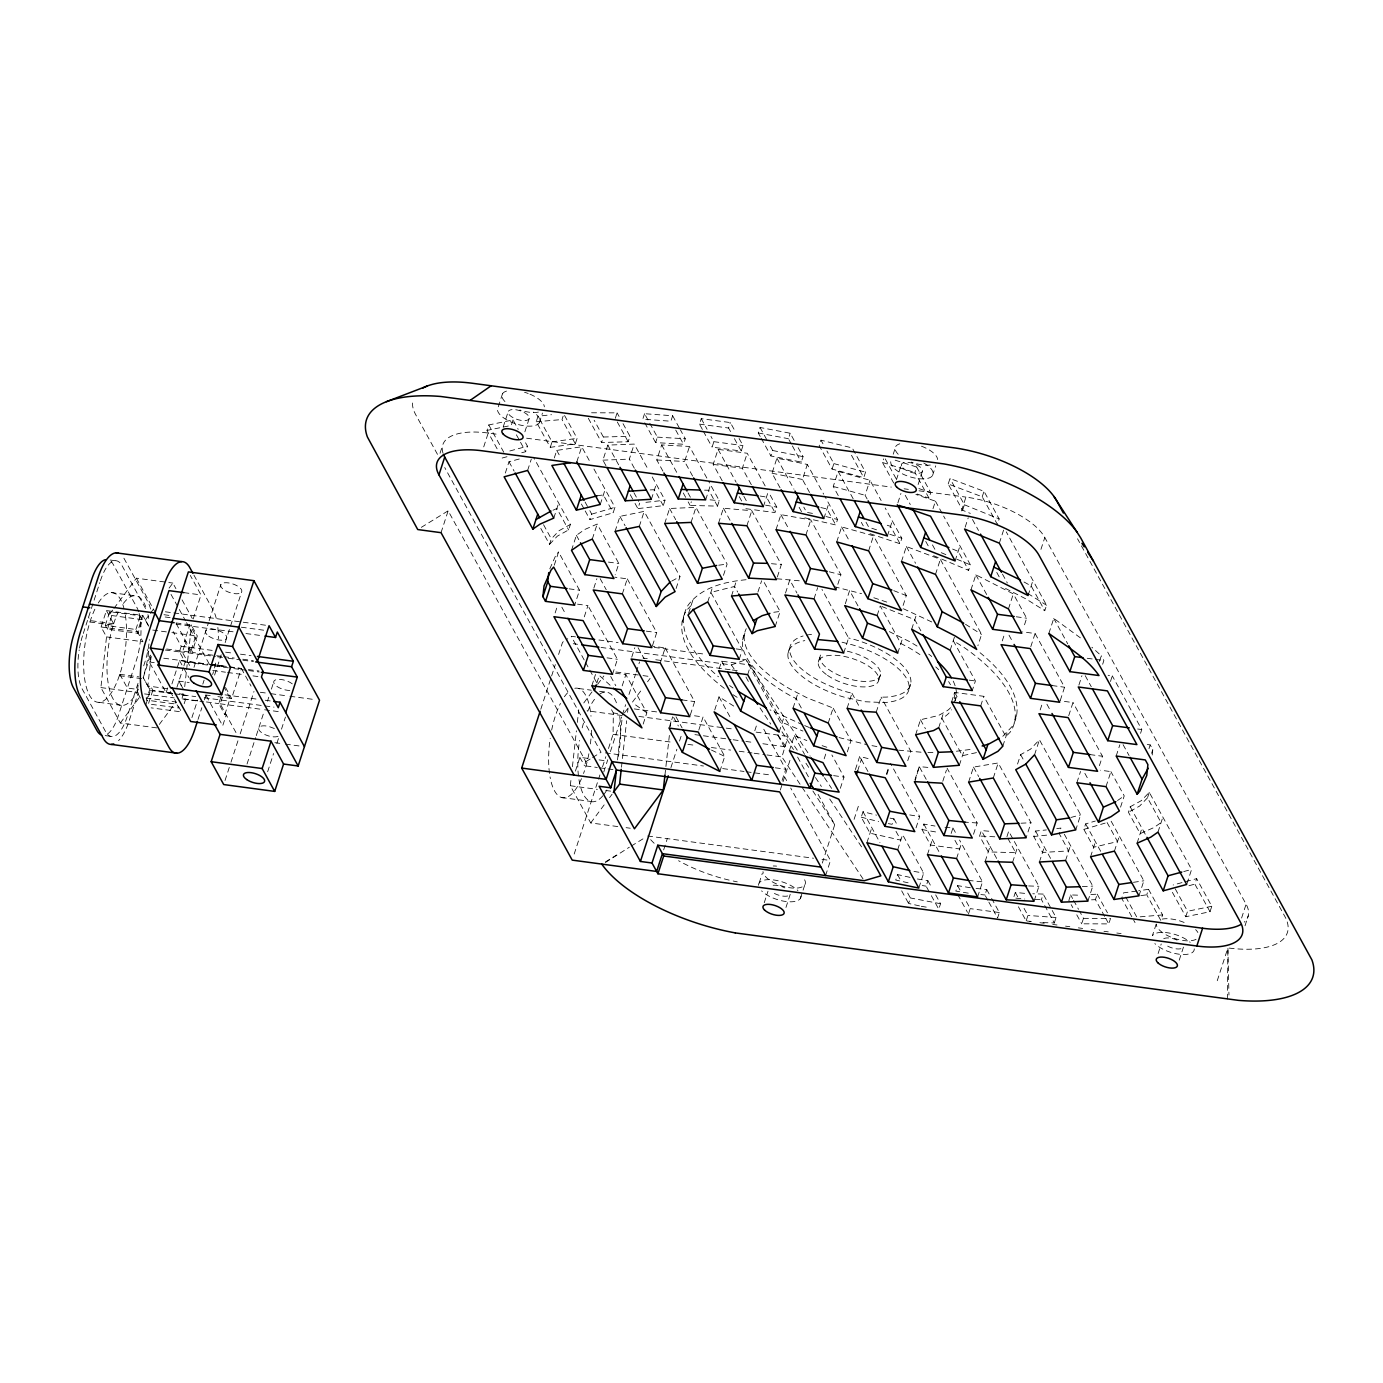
<?xml version="1.0" encoding="UTF-8"?>
<svg xmlns="http://www.w3.org/2000/svg" width="1383" height="1383" viewBox="0 0 1383 1383"><rect width="100%" height="100%" fill="white"/><g stroke="black" fill="none" stroke-linecap="round" stroke-linejoin="round"><path stroke-width="0.75" stroke-dasharray="5 3.75" d="M608.468 748.531L613.084 734.338L613.326 712.988L611.269 709.254M1227.343 999.114L1227.914 947.908A86.904 36.027 18 0 0 1284.859 916.462L1077.53 538.782M1152.229 754.997L1152.782 749.603L1150.207 744.901L1146.04 744.331M156.763 727.89L120.338 722.998L100.89 687.576L106.526 636.889L101.08 626.983L106.405 610.577L142.812 615.435L148.724 626.188M140.375 698.052L137.297 692.451L138.248 683.997M166.98 688.596L147.825 686.02L151.145 656.216M184.717 686.642L186.377 671.74M186.619 669.614L191.58 624.891M617.786 826.567L590.731 822.937L570.315 785.734L571.248 777.281M572.424 766.718L576.417 730.812M577.351 722.375L578.751 709.704M617.527 759.907L622.212 717.673M621.486 767.219L626.637 720.75M627.588 712.297L628.055 708.079M664.946 775.189L669.407 735.064M670.34 726.611L671.274 718.157M94.874 609.212A55.303 20.278 -82.3 0 0 90.362 620.673L88.443 627.104A55.303 20.278 -82.3 0 0 89.515 695.321A55.303 20.278 -82.3 0 0 117.624 680.332M106.405 610.577L113.648 623.75L111.746 630.216A55.303 20.296 -82.4 0 0 111.902 696.583A55.303 20.296 -82.4 0 0 138.577 688.924M863.044 878.931L781.931 756.968L788.103 736.43L745.99 659.708L741.72 659.138M83.291 633.449L99.783 582.675M105.298 625.393L109.741 611.718L140.323 615.815L142.432 619.653L137.989 633.328L107.407 629.23L105.298 625.393L135.88 629.49L137.989 633.328M107.407 629.23L111.85 615.556L109.741 611.718M117.659 680.332L119.82 674.316A55.303 20.278 -82.3 0 0 125.075 613.551M135.88 629.49L140.323 615.815M106.526 636.889L142.933 641.764L137.47 631.841L142.812 615.435M138.006 683.358L127.219 716.567A39.502 14.504 -82.4 0 1 105.575 731.572L82.081 688.769A39.502 14.504 -82.4 0 1 79.211 649.941M143.711 665.793L144.973 661.887A39.502 14.504 -82.4 0 0 149.381 639.655M143.279 677.428L147.082 665.707A47.402 17.409 -82.4 0 0 150.107 654.315M172.477 693.523L166.133 692.676L149.278 661.973L151.058 656.51L147.272 649.612M145.751 704.984L150.401 690.618L143.123 677.445L147.825 686.02M152.839 690.273L148.396 703.947L178.856 707.992L176.747 704.172L146.304 700.109L150.73 686.435L152.839 690.273L171.112 692.71M166.133 692.676L167.896 687.195M183.887 665.88L185.132 662.059L179.444 651.704L181.225 646.241L173.186 631.616M190.543 652.206L184.475 641.159L189.799 624.788L195.85 635.834L190.543 652.206L165.908 648.904M171.924 683.963L179.531 660.521L207.156 664.22M189.609 665.482L182.366 652.292L185.927 641.349L184.475 641.159M193.188 618.962L201.002 594.932L190.318 575.449M176.903 687.316L183.265 667.782M221.591 656.372L191.995 652.413L197.302 636.024L191.234 624.978L175.52 622.869M182.037 698.242L183.299 694.335L181.882 691.777M193.983 667.349L208.487 622.73M209.144 620.708L220.952 584.369M184.164 703.705L186.826 695.493L180.758 694.681M191.926 717.587L197.631 700.023M202.8 684.153L204.096 680.142M198.028 719.419L201.849 707.698M204.39 699.884L206.292 694.024M214.59 675.094L221.194 654.781M225.152 642.611L241.558 592.114A11.064 4.581 18 0 0 228.316 582.883A11.064 4.581 18 0 0 223.908 589.746A11.064 4.581 18 0 0 241.558 592.114M206.153 695.649L222.698 725.798L226.259 714.855L224.807 714.665L218.739 703.619L220.744 697.464M235.974 732.558L220.191 703.809L222.196 697.654M224.807 714.665L230.131 698.277L224.063 687.23M217.892 696.634L231.583 698.467L241.351 668.421L228.541 666.692M225.031 780.496L230.321 764.263M230.978 762.223L238.239 739.905M240.21 733.837L253.988 691.431M247.038 764.021L255.613 737.623M256.287 735.6L264.17 711.329M267.455 701.233L268.769 697.188M271.396 689.114L274.007 681.041M267.645 771.766L273.592 753.493M276.894 743.345L278.865 737.243M281.492 729.169L285.434 717.051M440.036 453.261L442.612 445.361M441.039 532.68L448.144 510.811L585.839 761.653L584.508 765.767L597.318 767.479M497.119 448.818L487.006 430.407L488.787 424.944L513.024 419.931L518.176 429.318M483.722 446.882L488.199 433.052L498.865 434.487M502.513 393.688L498.07 407.363A22.111 9.18 18 0 0 524.572 425.843A22.111 9.18 18 0 0 533.389 412.099M503.153 427.105L508.131 411.788M513.024 419.931L511.243 425.411L487.006 430.407M505.331 473.055L508.996 461.766L522.722 458.067M524.866 431.824L529.222 418.427A11.064 4.581 18 0 0 515.721 409.731M521.754 452.742L525.678 451.688L527.459 446.208L524.364 440.589M575.328 443.805L562.017 419.55L563.797 414.087L577.109 438.342L575.328 443.805L550.278 447.349L536.224 421.746L538.004 416.266L551.506 414.693M539.284 422.835L542.464 413.068M527.615 470.462L531.279 459.173M550.278 447.349L552.059 441.886L538.004 416.266M554.306 457.929L556.744 450.409L581.724 446.761L589.867 461.594M553.77 518.089L558.663 503.049M540.805 528.41L549.552 544.332L551.333 538.869L559.147 530.64L570.401 524.434L533.51 457.254M576.832 461.801L581.724 446.761M554.272 565.18L558.559 552.024L579.529 590.213L574.636 605.253M549.552 544.332L557.366 536.12L568.62 529.896L570.401 524.434M623.024 423.665L629.939 436.267L628.159 441.747L601.605 442.508L603.368 437.028L594.154 420.242M571.49 550.365L576.383 535.325L584.75 529.499L597.179 524.053L618.841 563.503L615.176 574.792M615.314 418.323L617.077 412.86L590.057 412.774M605.961 465.691L602.919 460.159L607.811 445.119L634.227 444.081L648.247 469.632M555.153 612.928L557.591 605.408M593.947 469.027L614.968 507.302L613.188 512.765L589.953 519.61L591.734 514.13L589.832 510.673M600.257 504.467L605.149 489.426M592.287 539.093L597.179 524.053M540.805 709.237L555.309 664.601M558.594 654.453L562.553 642.282L567.756 638.687M634.348 468.249L629.334 459.121L634.227 444.081M644.547 413.707L642.767 419.17L670.876 421.227L672.657 415.764L644.547 413.707L657.392 437.132L655.611 442.595L683.513 444.254L685.276 438.774L680.436 429.923M584.283 616.835L587.948 605.564L577.541 604.164M593.843 588.103L596.903 578.699M615.055 531.418L619.947 516.378L644.184 511.382L679.987 576.573L675.094 591.613M652.257 476.928L665.016 500.179L663.252 505.642L637.891 508.616L639.672 503.153M662.906 471.119L656.787 459.969L661.679 444.928L689.495 446.45L709.548 482.978M639.292 526.422L644.184 511.382M651.376 499.28L656.268 484.24M591.838 685.743L595.503 674.455M622.367 593.895L627.26 578.855L614.778 577.178M596.868 682.943L599.323 675.423L611.839 686.815M575.397 771.144L579.875 757.331L590.558 758.748M612.548 674.299L617.423 659.259L587.948 605.564M692.624 476.098L684.602 461.49L689.495 446.45M664.704 523.517L669.579 508.477L695.96 507.371L727.112 564.108L722.22 579.149M702.374 429.439L699.47 424.132L701.233 418.669L730.362 422.576L735.22 431.427M622.194 685.882L625.859 674.61L615.452 673.21M631.754 657.15L634.814 647.745M574.187 854.037L599.911 774.912M602.539 766.804L605.84 756.657M705.658 499.851L710.551 484.811L719.264 500.663L717.483 506.126L690.117 505.435L691.31 501.787M603.783 771.991L607.759 759.751M610.404 751.591L621.676 716.913M622.35 714.873L625.652 704.673M628.971 694.473L635.592 674.074M636.266 672.034L639.568 661.835M739.11 438.497L742.999 445.585L741.219 451.048L712.089 447.141L713.87 441.678L710.948 436.371M691.068 522.411L695.96 507.371M652.465 645.705L656.735 632.55L627.26 578.855M722.22 480.835L713.196 464.394L718.088 449.354L747.218 453.261L767.254 489.789M730.535 431.582L728.582 428.038L730.362 422.576M660.279 662.941L665.171 647.901L652.672 646.224M643.164 724.087L646.829 712.815L625.859 674.61M682.113 622.022L683.894 616.559M688.613 613.205L692.883 600.066M718.52 523.258L723.413 508.218L751.782 510.725L781.343 564.592L776.468 579.633M751.349 484.741L742.325 468.301L747.218 453.261M760.218 436.492L758.264 432.948L760.045 427.485L790.194 433.225L794.153 440.434M707.75 601.951L712.643 586.911M669.044 728.063L672.708 716.792M746.889 525.765L751.782 510.725M798.112 447.643L803.056 456.649L801.276 462.112L770.919 455.958L772.699 450.495L768.81 443.407M670.911 767.6L676.875 749.24M679.52 741.081L682.165 732.921M690.376 714.752L694.646 701.596L665.171 647.901M731.486 596.021L736.361 580.981M780.064 487.819L772.025 473.211L776.918 458.171L807.326 464.446L823.663 494.18M763.381 506.645L768.256 491.605M791.387 444.099L788.414 438.705L790.194 433.225M698.795 730.103L703.065 716.93L690.584 715.27M719.16 668.836L721.649 661.178L750.762 665.085L782.259 722.427L802.901 731.054M663.65 849.905L667.315 838.634M745.886 508.685L774.999 512.592L776.779 507.129L769.207 493.333M714.734 709.98L719.004 696.825L735.082 706.903M776.019 529.672L780.911 514.632L810.801 519.939L840.916 574.775L836.024 589.815M757.936 592.045L761.601 580.756M742.636 639.862L744.4 634.399M739.231 659.311L742.343 649.733L710.862 592.391L734.598 586.444L737.692 592.08M809.591 492.504L802.451 479.486L807.326 464.446M855.299 453.52L852.222 447.919L821.001 440.192L819.22 445.654L832.082 469.079L863.77 477.636L865.533 472.173L856.319 455.387M747.667 674.645L750.762 665.085M719.851 771.437L724.727 756.397L703.065 716.93M785.492 593.1L789.779 579.944L796.936 592.996M775.206 626.499L780.098 611.459L763.209 580.687M805.926 534.979L810.801 519.939M832.082 469.079L833.863 463.599L826.93 450.996M838.254 495.581L833.258 486.453L838.133 471.413L869.976 480.247L881.144 500.577M754.79 730.777L756.622 725.141M823.87 518.521L828.763 503.481M788.016 653.243L789.779 647.763M804.889 517.847L835.764 524.952L837.545 519.489L824.683 496.048M814.017 598.874L817.681 587.602M836.732 541.929L841.607 526.888L873.503 535.809L906.314 595.589L901.422 610.629M779.148 732.005L784.023 716.964M793.047 708.182L797.939 693.142M867.124 498.986L865.084 495.287L869.976 480.247M893.712 483.03L882.44 462.492L883.616 458.862M789.399 750.658L794.291 735.618L806.842 740.562M818.269 662.163L820.05 656.683M782.087 780.513L785.751 769.225L763.502 728.703M780.306 790.039L790.194 759.63M893.228 454.229L895.769 446.415M845.324 603.749L849.594 590.593L858.532 606.878M759.163 882.994L762.344 873.226M868.61 550.849L873.503 535.809M896.409 479.815L901.388 464.498M843.716 653.001L848.609 637.961L821.969 589.435M764.246 902.736L767.98 891.24M897.878 502.859L900.938 493.472M887.419 535.947L892.294 520.907M828.227 723.084L833.119 708.044L807.344 697.948L791.145 689.65A110.588 45.864 18 0 1 746.25 628.677M916.687 467.039L930.759 492.642L928.978 498.105L914.924 472.502L916.687 467.039L894.179 459.865M824.164 758.852L826.619 751.332M918.122 484.534L922.478 471.136M870.028 533.7L900.056 543.761L901.837 538.281L885.189 507.976M877.133 615.539L880.245 605.961L900.869 643.527L907.68 647.019A110.588 45.864 18 0 1 922.081 656.061M847.087 708.286L851.963 693.246L846.206 691.759A63.203 26.208 18 0 1 794.741 661.869A63.203 26.208 18 0 1 803.074 635.99M785.959 907.455L790.315 894.058A11.064 4.581 18 0 1 782.726 896.098A11.064 4.581 18 0 1 771.472 891.516M901.474 561.55L906.349 546.51L940.371 559.337L981.584 634.382L977.919 645.671M932.54 475.562L935.721 465.794M847.33 751.885L850.994 740.614L833.119 708.044M800.377 898.466L804.82 884.792M840.345 788.31L844.01 777.039L831.875 754.945M932.989 508.702L935.444 501.182L915.857 494.423M878.775 679.987L880.556 674.524A31.602 13.104 18 0 0 847.053 651.168M822.28 863.078L834.744 824.717L817.197 792.77M855.403 769.588L859.673 756.432L871.325 759.405M948.202 483.981L949.983 478.501L984.005 491.311L999.166 518.936L997.385 524.399L982.224 496.791L948.202 483.981L962.62 510.258L970.347 513.404M876.217 712.193L881.109 697.153L886.054 697.118A63.203 26.208 18 0 0 908.562 673.417A63.203 26.208 18 0 0 854.4 639.447L848.609 637.961M857.685 770.763L861.35 759.474L859.673 756.432M825.599 875.543L830.491 860.503L790.713 788.033M897.757 653.104L902.65 638.064M911.674 629.282L916.549 614.242M854.089 819.358L858.981 804.318M935.496 574.377L940.371 559.337M895.994 831.339L900.817 840.138L870.028 833.188L861.246 817.18L863.027 811.7L876.545 815.157M961.444 510.915L965.939 497.102A66.349 27.522 18 0 1 1044.805 537.52L1246.1 904.205A66.349 27.522 18 0 1 1244.233 922.133M962.62 510.258L964.4 504.778L949.983 478.501M909.029 688.907L910.809 683.444M965.178 527.148L968.238 517.743M955.083 560.91L959.975 545.87M886.434 773.996L888.266 768.343M886.814 774.653L889.269 767.133M866.916 842.766L871.809 827.726M982.224 496.791L984.005 491.311M933.611 555.707L968.636 570.366L970.417 564.886L943.621 516.066M915.615 734.788L920.49 719.748L938.417 715.53L947.355 710.585A110.588 45.864 18 0 0 951.314 706.955M907.749 760.667L910.809 751.263L881.109 697.153M890.047 818.148L893.902 818.822L892.121 824.303L888.284 823.628M950.156 650.252L954.46 637.044M970.97 589.85L975.862 574.809L1013.324 593.895L1026.653 618.166L1023.61 627.571M914.958 779.77L919.228 766.614L929.151 767.513M914.733 782.329L919.228 766.614M897.705 849.715L902.598 834.675L923.688 873.036L918.796 888.076M938.711 727.7L943.586 712.66M999.339 543.191L1003.609 530.017M951.573 701.976L954.685 692.416L983.814 696.323L1005.925 736.603L1010.437 731.866A173.791 72.072 18 0 0 964.107 647.486L953.267 640.675L975.395 680.972L972.284 690.549M910.014 877.375L897.515 874.557L895.735 880.02L910.325 883.305M954.408 702.287L956.189 696.807M916.03 827.864L919.695 816.575L890.479 763.381M954.944 840.345L959.681 848.972L930.552 845.065L922.029 829.558L923.809 824.078L935.012 826.049M942.791 781.309L946.456 770.037M919.488 905.9L908.596 903.445L910.377 897.965L907.404 892.571M927.44 854.642L932.332 839.585M1008.449 608.935L1013.324 593.895M959.335 765.283L964.21 750.243M980.703 705.883L983.814 696.323M1002.277 640.899L1004.127 635.246M929.048 891.499L926.126 886.175L927.907 880.712L916.255 878.793M1040.95 549.362L1044.805 537.52M1028.053 595.503L1032.945 580.462M951.158 833.448L952.939 827.985L942.791 827.069M968.601 782.138L973.494 767.098L998.198 762.949L1031.009 822.729L1026.117 837.77M935.686 894.87L940.544 903.721L938.763 909.201L930.016 893.262M956.569 858.532L961.462 843.492M1030.802 646.674L1035.089 633.518L1022.607 631.841M1005.562 588.466L1025.979 598.925L1044.77 610.716L1046.551 605.235L1006.271 531.885M973.511 834.26L977.176 822.989L947.078 768.153M1002.813 746.18L1007.706 731.14M970.313 887.73L957.589 885.621L955.826 891.084L970.659 893.539M993.305 777.989L998.198 762.949M1014.915 720.111L1016.695 714.648M1007.896 838.478L1015.71 852.723L988.275 851.876L979.579 836.024L981.36 830.543L990.505 831.373M1048.884 633.431L1053.76 618.391L1082.18 639.153M985.163 861.436L990.055 846.396L981.36 830.543M968.446 914.111L970.226 908.631L965.369 899.78M1017.56 764.038L1020.619 754.634L1030.542 749.154L1039.446 739.767L1080.642 814.829L1075.767 829.869M977.625 896.893L982.518 881.853L959.56 840.051M1040.189 709.928L1042.021 704.293M987.86 900.298L984.955 894.991L986.719 889.528L974.479 888.284M1006.928 836.698L1008.691 831.235L1038.91 886.278L1034.035 901.318M1034.553 754.807L1039.446 739.767M1060.294 700.386L1064.564 687.213L1035.089 633.518M1012.598 862.283L1017.49 847.243M991.594 898.38L999.356 912.538L997.575 918.018L988.828 902.079M1068.713 715.72L1072.983 702.564L1060.502 700.887M1078.896 685.104L1081.938 675.699M1024.647 893.366L1015.312 892.433L1013.532 897.895L1024.751 899.036M1056.768 828.59L1060.917 828.054L1059.153 833.534L1068.696 850.908L1042.523 852.447L1033.775 836.508L1035.556 831.027L1046.343 829.938M1099.45 661.42L1101.283 655.784L1091.879 647.244M1102.649 664.272L1103.876 660.504L1101.283 655.784M1039.411 862.024L1044.303 846.984M1024.06 908.354L1027.932 915.442L1026.169 920.905L1030.37 921.337M1076.873 782.743L1080.538 771.455M1110.463 681.491L1112.295 675.855L1108.129 675.284M1042.972 922.617L1054.278 922.962L1041.416 899.555L1043.197 894.075L1032.773 893.764M1065.584 860.485L1070.459 845.445M1099.416 765.663L1102.476 756.259L1072.983 702.564M1107.091 822.539L1117.533 841.573L1093.659 847.243L1083.857 829.385L1085.638 823.905L1095.319 821.053M1054.278 922.962L1056.059 917.499L1043.197 894.075M1077.599 895.147L1070.632 894.939L1068.852 900.402L1072.81 907.611M1106.002 786.65L1110.895 771.61L1100.488 770.21M1116.185 756.034L1119.85 744.745M1090.547 856.82L1095.44 841.78M1140.56 733.318L1141.77 729.55L1112.295 675.855M1087.902 901.128L1092.777 886.088L1062.835 831.529M1083.477 918.347L1110.532 918.433L1108.768 923.896L1081.713 923.809L1083.477 918.347L1079.535 911.138M1120.558 807.153L1124.223 795.882L1110.895 771.61M1104.671 916.428L1095.44 899.641L1097.22 894.179L1087.401 894.663M1114.421 851.133L1119.314 836.093M1148.979 748.652L1150.207 744.901M1149.256 792.338L1147.492 797.818L1161.08 822.574L1153.889 827.587L1140.162 833.621L1128.424 812.253L1130.205 806.773L1141.459 800.567L1149.256 792.338L1191.593 869.44L1186.7 884.48M1151.572 753.372L1152.782 749.603M1137.051 843.198L1141.943 828.158M1157.969 832.151L1162.861 817.111M1138.952 895.838L1143.845 880.798L1108.872 817.076M1148.53 889.321L1162.584 914.924L1160.821 920.404L1146.749 894.801L1148.53 889.321L1138.641 890.773M1156.223 924L1152.419 935.721A22.111 9.18 18 0 1 1168.929 932.989A22.111 9.18 18 0 1 1190.175 942.342M1158.124 953.527L1161.236 943.967M1172.386 892.346L1185.784 916.739L1210.021 911.725L1194.86 884.117L1196.641 878.637L1173.147 884.999M1185.784 916.739L1187.565 911.276L1174.167 886.866M1179.232 960.165L1183.571 946.767A11.064 4.581 18 0 1 1175.982 948.824A11.064 4.581 18 0 1 1164.745 944.243M1210.021 911.725L1211.802 906.263L1196.641 878.637M1217.247 980.72L1227.914 947.908L1228.951 995.034M1241.606 918.035L1246.1 904.205M1245.011 925.797L1248.209 915.926M549.812 568.845L555.914 555.067L558.559 552.024M112.68 610.128L108.929 615.158L145.353 620.051L148.915 626.534M113.925 608.434L136.416 578.18L166.773 582.26M145.353 620.051L149.105 615.003M150.349 613.326L154.101 608.278M169.089 588.121L172.84 583.073L175.918 588.657M583.782 702.944L592.564 691.137M597.594 684.378L603.87 675.941M627.484 708.805L622.454 715.564L587.084 710.81M632.498 702.063L642.542 688.544M647.555 681.802L650.062 678.413M590.731 822.937L604.544 804.37M609.557 797.611L612.081 794.24M120.338 722.998L139.631 697.118M159.322 724.433L176.021 701.994L168.847 688.924M691.102 605.547L686.608 610.283A173.791 72.072 18 0 0 726.144 689.754M1002.813 736.292L1012.218 726.403A173.791 72.072 18 0 0 979.078 651.912M1147.492 797.818L1139.678 806.03L1128.424 812.253M1117.516 800.532L1124.223 795.882M605.374 862.543L629.369 847.191M421.314 527.355L448.144 510.811M585.839 761.653L590.904 758.541M592.598 757.486L601.035 752.283L444.721 467.558M605.529 861.834L616.559 855.04M631.201 846.085L643.994 838.236M671.706 581.137L679.987 576.573M552.958 510.241L556.882 508.529L568.62 529.896M601.017 647.434L731.382 664.912L745.99 659.708L810.196 756.224M591.734 514.13L614.968 507.302M976.484 752.611L962.447 755.706L941.823 718.14L945.574 716.066A110.588 45.864 18 0 0 951.556 709.756M1083.857 829.385L1105.155 823.11M509.826 450.979L527.459 446.208M502.167 458.032L508.045 456.442M1070.857 817.474L1080.642 814.829M1183.762 871.549L1191.593 869.44M1188.982 885.708L1194.86 884.117M1211.802 906.263L1187.565 911.276M536.224 421.746L562.017 419.55M552.059 441.886L577.109 438.342M597.145 495.805L603.368 494.907L613.188 512.765M1133.438 882.319L1143.845 880.798M1136.653 891.067L1123.497 892.865L1121.717 898.345L1135.028 922.599M1140.819 895.665L1146.749 894.801M1162.584 914.924L1136.809 917.119L1125.537 896.599M645.913 502.34L665.016 500.179M718.711 565.198L727.112 564.108M746.111 579.719C725.055 581.724 701.821 587.066 688.388 604.803A173.791 72.072 18 0 0 718.486 676.788M773.788 612.271L780.098 611.459M956.414 751.246L970.52 749.43M1046.654 835.142L1033.775 836.508M603.368 437.028L629.939 436.267M602.919 460.159L629.334 459.121M650.183 489.91L654.487 489.703L663.252 505.642M1021.034 823.213L1031.009 822.729M1082.319 886.607L1092.777 886.088M1091.515 899.832L1095.44 899.641M927.924 752.404L936.291 752.335M994.792 836.801L979.579 836.024M657.392 437.132L685.276 438.774M656.787 459.969L684.602 461.49M704.552 490.152L708.77 490.274L717.483 506.126M977.176 822.989L965.559 822.176M1028.658 885.95L1038.91 886.278M1035.175 899.365L1041.416 899.555M1056.059 917.499L1027.932 915.442M710.084 499.833L719.264 500.663M771.437 563.694L781.343 564.592M776.848 578.768L801.95 581.033M898.639 750.174L923.74 752.438M699.47 424.132L728.582 428.038M713.87 441.678L742.999 445.585M713.196 464.394L742.325 468.301M968.221 880.401L982.518 881.853M980.858 894.576L984.955 894.991M999.356 912.538L970.226 908.631M526.595 438.204L891.292 487.093M904.102 488.804L908.354 489.375M919.021 490.809L965.939 497.102M608.434 562.103L618.841 563.503M1016.263 616.783L1026.653 618.166M569.122 588.83L579.529 590.213M1087.228 658.273L1093.469 659.121M1095.543 659.397L1103.876 660.504M646.328 631.149L656.735 632.55M1052.083 685.553L1064.564 687.213M110.191 560.029L117.192 560.979M736.102 648.904L742.343 649.733M969.155 680.142L975.395 680.972M168.795 582.537L172.84 583.073M575.466 636.854L571.214 636.284L584.56 660.607M598.925 640.001L618.097 642.559M654.332 647.417L705.486 654.28M573.236 643.717L577.524 644.288M183.922 592.633L201.002 594.932M643.026 658.031L647.279 658.602M655.767 659.743L730.12 669.7M732.247 669.994L738.608 670.841M607.033 657.859L617.423 659.259M1137.621 728.997L1141.77 729.55M111.176 592.598L134.479 595.727M615.954 672L640.917 675.336M643.009 675.613L651.324 676.736M165.372 611.805L171.734 612.652M173.843 612.928L266.954 625.41M163.972 614.709L172.062 615.781M165.165 616.991L171.509 617.838M241.351 627.208L264.62 630.32M176.09 624.165L233.226 631.824M245.915 633.535L262.839 635.8M113.648 623.75L90.344 620.621L88.46 617.181M682.165 699.919L694.646 701.596M1089.977 754.582L1102.476 756.259M152.752 630.06L169.763 632.342M171.89 632.619L197.302 636.024M89.895 621.987L113.199 625.116M578.786 688.509L591.267 690.186M599.582 691.31L607.915 692.416M101.08 626.983L137.47 631.841M181.225 646.241L212.965 650.494M225.654 652.188L231.998 653.035M240.469 654.176L251.049 655.594M634.296 708.926L657.184 711.986M223.7 656.648L234.28 658.066M242.734 659.207L253.296 660.625M179.444 651.704L215.42 656.527M217.529 656.804L225.999 657.945M228.109 658.222L240.798 659.933M242.924 660.21L253.504 661.627M165.268 650.01L182.366 652.292M613.326 712.988L617.579 713.559M638.894 716.429L724.156 727.856M726.282 728.132L732.679 728.997M756.138 732.143L788.103 736.43L797.611 750.727M226.397 666.416L209.3 664.117L186.549 622.661M163.764 658.204L208.193 664.168M210.302 664.462L227.244 666.727M229.353 667.004L239.933 668.421M248.404 669.562L258.984 670.98M209.282 664.514L226.276 666.779M185.132 662.059L212.636 665.742M214.745 666.036L231.67 668.3M233.796 668.577L246.485 670.288M248.612 670.565L259.191 671.982M694.923 734.632L701.285 735.497M703.411 735.773L731.019 739.473M733.146 739.767L743.777 741.184M745.886 741.461L754.392 742.602M762.88 743.743L784.126 746.595L786.426 750.139M149.278 661.973L155.639 662.837M212.757 670.496L225.464 672.19M227.573 672.484L244.497 674.748M252.968 675.889L259.312 676.736M613.084 734.338L672.933 742.36M687.887 744.365L696.444 745.506M711.398 747.511L730.639 750.087M739.179 751.246L752.006 752.957M754.15 753.251L764.834 754.686M766.96 754.962L781.931 756.968M183.351 689.287L178.908 681.162L189.177 682.545M260.332 692.278L268.786 693.419M270.895 693.696L287.82 695.977M289.929 696.254L315.307 699.66M119.82 674.316L138.888 676.875M119.37 675.682L142.674 678.811M775.344 767.824L785.751 769.225M833.603 775.638L844.01 777.039M225.031 694.854L256.771 699.124M265.242 700.247L271.587 701.112M205.652 694.992L210.216 695.597M179.237 693.782L183.299 694.335M150.401 690.618L172.668 693.609M174.586 693.799L195.746 696.634M204.217 697.775L274.041 707.145M605.305 752.853L703.48 766.009M722.687 768.585L744.037 771.455M746.163 771.731L771.783 775.171M100.89 687.576L137.297 692.451M183.853 698.934L198.218 700.853M206.43 701.959L218.739 703.619M220.191 703.809L262.476 709.479M264.602 709.756L281.51 712.02M144.541 693.903L174.154 697.879M182.608 699.003L203.75 701.838M146.045 697.983L176.021 701.994L181.501 711.917L151.162 707.854M599.081 759.907L607.621 761.048M599.461 767.772L605.858 768.62M607.984 768.913L614.398 769.761M98.988 702.339L122.292 705.468M274.837 742.688L283.29 743.829M285.399 744.106L300.215 746.094M570.315 785.734L597.37 789.365M605.685 790.471L614 791.595M105.212 735.6L110.45 736.309M561.325 797.49L590.455 801.397M626.101 827.674L630.268 828.227M647.659 835.989L813.532 858.238M822.003 859.362L830.491 860.503M1027.102 920.992L1031.372 921.562M1039.912 922.703L1044.2 923.274M1052.74 924.432L1057.01 925.002M1065.55 926.143L1069.82 926.714M1078.377 927.855L1082.647 928.442M1091.187 929.583L1095.457 930.154M1103.997 931.295L1108.284 931.865M1116.824 933.024L1121.094 933.594M758.264 432.948L788.414 438.705M772.699 450.495L803.056 456.649M772.025 473.211L802.451 479.486M909.737 814.933L919.695 816.575M913.99 871.428L923.688 873.036M922.236 885.535L926.126 886.175M940.544 903.721L910.377 897.965M921.303 906.314L929.065 907.594M760.131 496.03L766.493 497.085L774.999 512.592M765.577 505.158L776.779 507.129M812.461 513.387L806.669 512.367L803.782 507.094M871.981 745.662L877.79 746.682M922.029 829.558L936.965 832.168M833.863 463.599L865.533 472.173M833.258 486.453L865.084 495.287M820.828 507.561L826.982 508.944L835.764 524.952M825.962 516.533L837.545 519.489M829.264 571.801L840.916 574.775M834.398 586.72L861.557 593.653M842.04 642.213L852.62 644.91A63.203 26.208 18 0 1 906.781 678.88A63.203 26.208 18 0 1 884.273 702.581L865.36 701.751L844.425 697.239A63.203 26.208 18 0 1 791.94 665.966A63.203 26.208 18 0 1 804.802 640.588M839.032 737.554L866.19 744.486M861.246 817.18L878.637 821.623M882.44 462.492L914.924 472.502M871.791 528.237L879.813 530.916M889.822 534.27L901.837 538.281M893.746 590.645L906.314 595.589M873.831 597.75L879.968 599.807M882.026 600.499L890.289 603.265M881.887 606.515L914.768 619.722L920.871 630.821M822.107 745.662L827.829 747.581M918.882 488.545L930.759 492.642M917.102 494.025L928.978 498.105M887.229 525.246L890.514 526.37L900.056 543.761M964.4 504.778L999.166 518.936M952.61 549.068L958.194 551.333L968.636 570.366M941.235 552.681L947.061 555.119M956.794 559.199L970.417 564.886M903.427 608.762L932.349 622.229M889.355 631.633L909.444 641.556A110.588 45.864 18 0 1 918.692 647.14M802.797 724.813L770.072 709.911M804.681 725.591L810.3 727.942M274.353 728.513L269.011 726.524A11.064 4.581 18 0 0 260.142 731.417A11.064 4.581 18 0 0 278.519 736.119M711.467 750.087L724.727 756.397M1024.042 582.001L1031.165 585.943L1044.77 610.716M1027.759 593.463L1046.551 605.235M965.507 624.303L981.584 634.382M732.921 694.664L738.349 698.069M646.829 712.815L633.449 703.446M824.458 777.678L831.598 788.396M805.943 763.226L809.504 768.602M815.451 777.54L821.398 786.478M829.714 798.976L863.009 849.024M731.382 664.912L734.978 670.288M760.028 707.958L770.763 724.104M777.92 734.857L787.463 749.206M781.965 731.78L793.479 749.534M812.893 790.99L834.744 824.717M178.908 681.162L181.882 686.538M1053.76 618.391L1067.745 643.873M1085.206 675.647L1091.291 686.763M1123.065 744.624L1129.064 755.533M972.474 519.489L978.507 530.484M1002.45 574.083L1007.343 582.986M1130.205 806.773L1145.954 835.488M996.763 572.441L999.702 577.783M935.444 501.182L942.601 514.217M975.862 574.809L987.203 595.485M1009.002 635.16L1013.065 642.576M1046.914 704.206L1050.976 711.623M1084.86 773.339L1088.991 780.859M885.241 458.897L897.532 481.284M905.208 495.27L910.308 504.553M932.453 544.885L935.392 550.244M1085.638 823.905L1101.56 852.913M925.763 541.427L929.687 548.567M906.349 546.51L915.563 563.279M1020.619 754.634L1023.679 760.218M1097.22 894.179L1107.472 912.832M851.479 455.249L863.77 477.636M1105.691 918.295L1108.768 923.896M821.001 440.192L822.971 443.787M838.133 471.413L853.173 498.779M866.017 522.186L868.939 527.511M1035.556 831.027L1051.322 859.759M1070.632 894.939L1072.603 898.535M1073.588 900.333L1078.533 909.34M861.315 522.342L863.269 525.886M954.685 692.416L958.747 699.815M1076.769 914.82L1081.713 923.809M841.607 526.888L849.923 542.015M973.494 767.098L978.68 776.554M792.373 445.914L801.276 462.112M760.045 427.485L767.824 441.644M776.918 458.171L793.98 489.219M990.055 846.396L997.074 859.189M1015.312 892.433L1019.202 899.503M920.49 719.748L925.469 728.806M761.186 438.255L770.919 455.958M1018.389 906.747L1025.183 919.142M780.911 514.632L789.071 529.482M919.609 767.288L926.662 780.133M952.939 827.985L955.774 833.154M986.719 889.528L990.608 896.616M734.425 438.653L741.219 451.048M701.233 418.669L707.076 429.283M718.088 449.354L736.136 482.235M743.864 496.324L747.65 503.222M851.963 693.246L860.157 708.165M923.809 824.078L940.354 854.21M957.589 885.621L961.479 892.709M703.342 431.219L712.089 447.141M739.248 496.618L743.985 505.244M957.762 894.628L967.478 912.331M672.657 415.764L679.451 428.16M723.413 508.218L730.691 521.46M861.35 759.474L868.455 772.423M893.902 818.822L897.774 825.876M927.907 880.712L931.796 887.8M675.734 430.078L683.513 444.254M661.679 444.928L676.979 472.813M687.991 492.849L691.898 499.972M863.027 811.7L879.968 842.593M897.515 874.557L901.474 881.749M683.271 492.988L687.195 500.093M688.164 501.873L690.117 505.435M644.737 422.783L655.611 442.595M801.31 707.992L796.159 698.605L789.365 695.113A110.588 45.864 18 0 1 745.489 632.394M901.664 890.825L908.596 903.445M617.077 412.86L619.065 416.456M669.579 508.477L675.734 519.697M794.291 735.618L804.578 754.375M617.285 421.936L628.159 441.747M797.593 757.054L809.971 779.614M745.956 677.048L750.087 684.568M777.938 735.324L784.126 746.595M607.811 445.119L618.979 465.449M633.95 492.728L638.721 501.407M588.294 418.254L601.605 442.508M630.268 494.716L634.071 501.666M635.039 503.412L637.891 508.616M721.649 661.178L725.66 668.49M784.593 776.883L786.633 780.6M619.947 516.378L625.099 525.765M719.004 696.825L731.209 719.039M556.744 450.409L560.841 457.859M585.078 502.029L588.881 508.944M581.413 504.034L584.248 509.221M585.199 510.949L589.953 519.61M576.383 535.325L579.46 540.926M600.153 578.647L606.255 589.763M638.064 647.693L644.167 658.809M675.993 716.774L682.13 727.977M673.642 717.397L678.379 726.023M516.395 434.798L519.489 440.416M520.527 442.301L525.678 451.688M488.787 424.944L503.948 452.569M508.996 461.766L514.13 471.119M543.554 524.71L551.333 538.869M610.698 676.46L615.798 685.761M561.861 607.206L565.941 614.622M585.597 662.474L596.886 683.064M437.477 454.35L415.747 414.762A86.904 36.027 18 0 1 412.981 399.428M579.875 757.331L584.508 765.767M193.914 575.103L213.328 610.473A47.402 17.409 -82.4 0 1 216.837 620.811M241.351 668.421L251.066 686.124M182.055 599.859L192.289 618.495M225.515 687.42L231.583 698.467M171.025 594.396L178.269 607.586M179.306 609.471L185.512 620.777M176.211 623.647L191.995 652.413M136.416 578.18L155.881 613.62M179.531 660.521L188.883 677.566M145.561 608.52L122.067 565.716A39.502 14.504 -82.4 0 0 103.656 572.527M119.82 674.316L127.357 688.043L136.104 689.218L138.196 693.056L129.31 720.405A47.402 17.409 -82.4 0 1 118.592 740.614M799.115 507.284L802.97 514.32M574.792 688.285A55.303 20.313 -82.4 0 1 591.008 716.238M591.423 730.224A55.303 20.313 -82.4 0 1 590.385 744.123M588.881 753.752A55.303 20.313 -82.4 0 1 583.522 773.512M581.482 778.664A55.303 20.313 -82.4 0 1 550.054 776.935M549.5 773.46A55.303 20.313 -82.4 0 1 550.209 738.28M551.644 730.138A55.303 20.313 -82.4 0 1 560.461 703.411M564.385 696.755A55.303 20.313 -82.4 0 1 569.226 691.258M599.755 694.076A55.303 20.313 -82.4 0 1 617.302 705.209M619.722 716.446A55.303 20.313 -82.4 0 1 617.596 759.768M606.843 790.021A55.303 20.313 -82.4 0 1 603.835 794.534M602.798 795.813A55.303 20.313 -82.4 0 1 582.26 791.906A55.303 20.313 -82.4 0 1 579.615 740.406M582.191 727.873A55.303 20.313 -82.4 0 1 584.439 720.059M587.758 711.242A55.303 20.313 -82.4 0 1 595.572 698M79.522 648.057A39.502 14.504 -82.4 0 1 80.698 642.438M81.148 640.64A39.502 14.504 -82.4 0 1 82.652 635.402M107.546 733.958A39.502 14.504 -82.4 0 0 118.471 715.391L136.243 660.711A39.502 14.504 -82.4 0 0 139.164 613.482M98.297 602.971A55.303 20.278 -82.3 0 1 123.917 608.209M123.398 603.437A55.303 20.296 -82.4 0 1 145.716 606.653M148.707 651.704A55.303 20.296 -82.4 0 1 143.607 675.855M113.648 623.768A55.303 20.296 -82.4 0 1 118.177 612.289M289.808 690.445A11.064 4.581 18 0 1 275.234 684.983A11.064 4.581 18 0 1 278.83 679.364A11.064 4.581 18 0 1 293.403 684.844M150.591 609.039A47.402 17.409 -82.4 0 0 147.774 601.691L124.28 558.87A47.402 17.409 -82.4 0 0 122.517 556.225M217.857 627.467A47.402 17.409 -82.4 0 1 218.358 638.756M215.644 663.097A47.402 17.409 -82.4 0 1 212.636 674.489M147.912 614.64A39.502 14.504 -82.4 0 1 148.742 618.46M100.423 580.722A39.502 14.504 -82.4 0 1 102.791 574.412M111.055 561.463A39.502 14.504 -82.4 0 1 113.32 564.541L136.813 607.344A39.502 14.504 -82.4 0 1 138.663 611.753M529.222 418.427A11.064 4.581 18 0 1 513.56 417.925A11.064 4.581 18 0 1 512.056 409.61M1163.743 938.694A11.064 4.581 18 0 1 1178.16 940.613M773.149 885.241A11.064 4.581 18 0 1 784.887 887.903M442.94 452.933A66.349 27.522 18 0 1 488.199 433.052M930.344 465.034A22.111 9.18 18 0 1 911.293 462.078M898.207 454.281A22.111 9.18 18 0 1 901.076 443.476M921.476 446.208A22.111 9.18 18 0 1 937.605 459.571M923.758 463.011A22.111 9.18 18 0 1 930.811 477.17A22.111 9.18 18 0 1 904.482 474.801A22.111 9.18 18 0 1 891.326 460.09M538.419 412.099A22.111 9.18 18 0 1 519.835 410.008M504.951 401.571A22.111 9.18 18 0 1 507.82 390.767M524.555 392.271A22.111 9.18 18 0 1 528.202 393.498M529.983 394.19A22.111 9.18 18 0 1 544.349 406.844M804.612 879.795A22.111 9.18 18 0 1 787.394 887.35A22.111 9.18 18 0 1 762.984 871.636M773.235 865.983A22.111 9.18 18 0 1 776.572 866.121M800.999 896.149A22.111 9.18 18 0 1 785.665 901.474A22.111 9.18 18 0 1 761.601 890.877M758.541 885.31A22.111 9.18 18 0 1 773.875 879.986A22.111 9.18 18 0 1 797.939 890.6M1196.053 939.299A22.111 9.18 18 0 1 1172.386 937.709A22.111 9.18 18 0 1 1156.257 924.363M1162.169 919.107A22.111 9.18 18 0 1 1186.061 923.308M1195.638 929.635A22.111 9.18 18 0 1 1197.868 932.505M1194.255 948.876A22.111 9.18 18 0 1 1178.921 954.184A22.111 9.18 18 0 1 1154.857 943.586M737.277 881.853A86.904 36.027 18 0 1 733.215 881.023M729.135 880.107A86.904 36.027 18 0 1 678.569 860.71M654.159 843.25A86.904 36.027 18 0 1 650.045 838.98M732.973 687.973A173.791 72.072 18 0 1 729.584 685.519M806.583 635.125A63.203 26.208 18 0 1 814.535 634.106M928.702 654.107A110.588 45.864 18 0 1 931.744 656.493M953.215 681.128A110.588 45.864 18 0 1 955.359 686.608M955.826 688.388A110.588 45.864 18 0 1 955.152 700.68M935.772 666.917A110.588 45.864 18 0 1 938.677 669.683M948.6 681.594A110.588 45.864 18 0 1 950.484 684.741M954.045 693.851A110.588 45.864 18 0 1 954.616 700.265M880.556 674.524A31.602 13.104 18 0 1 843.025 676.944A31.602 13.104 18 0 1 822.574 652.741M208.816 636.18A11.064 4.581 18 0 0 226.466 638.548A11.064 4.581 18 0 0 213.224 629.3A11.064 4.581 18 0 0 208.816 636.18M902.857 467.886A11.064 4.581 18 0 0 921.234 472.588A11.064 4.581 18 0 0 911.725 462.994A11.064 4.581 18 0 0 902.857 467.886M827.501 675.371A31.602 13.104 18 0 0 877.963 682.13A31.602 13.104 18 0 0 840.103 655.732A31.602 13.104 18 0 0 827.501 675.371"/><path stroke-width="1.5" d="M542.914 596.643L544.055 585.856L551.022 570.107L553.667 567.065L574.636 605.253L545.507 601.346L542.914 596.643L547.806 581.603L548.74 572.614M616.351 770.469L614 791.595L634.434 828.797L663.304 789.97L664.946 775.189M613.326 792.545L619.601 784.109L621.244 769.328M159.633 664.964L150.315 648.005L168.968 590.627L183.922 592.633M298.158 765.992L232.534 646.466L217.978 644.513L230.512 667.349L221.626 694.698L170.645 687.87L158.111 665.016L188.382 571.905L253.919 580.687L319.525 700.23L298.158 765.992L283.584 764.038L271.033 741.184L220.07 734.356L196.161 690.809M221.626 694.698L209.092 671.861L217.978 644.513M197.406 721.373L194.865 729.187A47.402 17.409 -82.4 0 1 168.899 747.183L145.405 704.396A47.402 17.409 -82.4 0 1 146.097 640.346L163.868 585.649A47.402 17.409 -82.4 0 1 189.817 567.652L192.894 573.236M232.534 646.466L253.919 580.687M283.584 764.038L274.698 791.404L223.718 784.559L211.184 761.705L220.07 734.356M257.532 661.195L269.063 625.704L275.545 637.494L264.966 636.076M275.545 637.494L277.326 632.031L293.369 661.264L291.588 666.744L297.276 677.1L285.745 712.591M273.713 701.388L280.058 702.236L278.277 707.716L261.439 677.013L263.219 671.55L238.827 627.121L173.29 618.339M274.698 791.404L262.148 768.533L271.033 741.184M438.947 474.853A66.349 27.522 18 0 1 482.425 450.823L960.165 514.874A66.349 27.522 18 0 1 1039.031 555.292L1240.326 921.994A66.349 27.522 18 0 1 1196.831 946.007L657.928 873.762L652.015 863.009L640.415 861.453L599.133 786.27L610.75 787.826L438.947 474.853L444.721 457.081A66.349 27.522 18 0 1 443.407 454.298M532.835 529.136L540.044 524.122L553.77 518.089L527.615 470.462L504.121 476.807L532.835 529.136L537.728 514.096M545.507 601.346L550.399 586.306L547.806 581.603M576.832 461.801L600.257 504.467L576.4 510.154L581.275 495.114M810.127 783.279L813.705 788.673L838.72 799.132L880.833 875.837L864.237 880.729L662.422 853.674L656.648 871.446L572.216 860.122L521.685 768.066L540.148 711.26M584.819 574.636L571.49 550.365L579.875 544.539L592.287 539.093L613.948 578.543L584.819 574.636L589.711 559.596L580.48 542.793M635.35 470.064L651.376 499.28L625.237 500.802L630.129 485.761M583.401 670.392L553.926 616.697L583.073 620.604L612.548 674.299L583.401 670.392L588.294 655.352L567.964 618.322M594.431 690.463L591.838 685.743L620.967 689.65L641.937 727.856L608.52 703.29L594.431 690.463L596.263 684.827M622.713 643.683L593.238 589.988L622.367 593.895L651.86 647.59L622.713 643.683L627.605 628.643L607.275 591.613M693.626 477.93L705.658 499.851L678.206 498.986L683.098 483.946M656.268 606.48L665.171 597.093L675.094 591.613L639.292 526.422L615.055 531.418L656.268 606.48L661.143 591.44L670.064 582.053M610.75 787.826L616.524 770.054L444.721 457.081M697.516 583.298L664.704 523.517L691.068 522.411L722.22 579.149L697.516 583.298L702.408 568.257L676.771 521.564M660.625 712.729L631.149 659.034L660.279 662.941L689.754 716.636L660.625 712.729L665.517 697.689L645.187 660.659M752.352 486.557L763.381 506.645L734.252 502.755L739.144 487.715M640.415 861.453L668.248 775.777M710.119 655.404L687.991 615.107L692.9 609.955L707.75 601.951L739.231 659.311L710.119 655.404L713.213 645.826L693.108 609.212M682.372 752.352L669.044 728.063L698.173 731.97L719.851 771.437L682.372 752.352L687.265 737.312L683.167 729.844M652.015 863.009L657.789 845.238L820.966 867.106M748.635 578.094L718.52 523.258L746.889 525.765L776.468 579.633L748.635 578.094L753.528 563.054L731.728 523.344M657.928 873.762L663.702 855.991L657.789 845.238M752.11 633.587L757.296 630.717L775.206 626.499L757.331 593.929L731.486 596.021L752.11 633.587L756.985 618.547M810.611 494.353L823.87 518.521L793.116 511.572L797.991 496.532L794.983 491.051M740.648 711.035L718.538 670.738L747.667 674.645L779.148 732.005L740.648 711.035L745.541 695.995M805.597 583.54L776.019 529.672L805.926 534.979L836.024 589.815L805.597 583.54L810.473 568.499L790.091 531.349M734.252 724.588L756.622 765.318L751.73 780.358L714.129 711.865L735.549 725.297L753.562 734.529L780.859 784.265M814.587 649.094L784.887 594.984L814.017 598.874L843.716 653.001L828.573 649.958L814.587 649.094L819.479 634.054L797.974 594.863M868.144 500.836L887.419 535.947L855.299 526.595L860.174 511.554M813.671 745.748L793.047 708.182L828.227 723.084L846.102 755.654L813.671 745.748L818.563 730.708M867.867 598.666L836.732 541.929L868.61 550.849L901.422 610.629L867.867 598.666L872.759 583.626L851.997 545.801M805.615 756.259L814.881 773.132L809.989 788.172L789.399 750.658L822.954 762.621L839.118 792.079L611.891 761.618L606.117 779.39L521.685 768.066M862.594 638.203L844.702 605.633L877.133 615.539L897.757 653.104L862.594 638.203L867.469 623.163L859.534 608.693M899.227 505.417L930.552 516.222L955.083 560.91L920.698 547.426L925.59 532.386M856.475 774.515L854.798 771.472L885.224 777.747L914.803 831.615L884.895 826.308L856.475 774.515L857.685 770.763M876.787 762.413L847.087 708.286L862.249 711.329L876.217 712.193L905.917 766.303L876.787 762.413L881.68 747.373L861.194 710.032M937.259 626.758L901.474 561.55L935.496 574.377L976.692 649.422L955.273 635.99L937.259 626.758L942.151 611.718L917.603 567.013M884.895 826.308L889.788 811.268L869.475 774.273M943.154 686.642L911.674 629.282L950.156 650.252L972.284 690.549L943.154 686.642L946.266 677.065L922.893 634.52M888.353 881.784L866.916 842.766L897.705 849.715L918.796 888.076L888.353 881.784L893.228 866.743L882.008 846.31M990.729 576.659L964.573 529.032L999.339 543.191L1028.053 595.503L990.729 576.659L995.604 561.619M933.49 767.358L915.615 734.788L933.525 730.57L938.711 727.7L959.335 765.283L933.49 767.358L938.383 752.317L927.457 732.42M992.648 629.317L970.97 589.85L1008.449 608.935L1021.778 633.224L992.648 629.317L997.523 614.277L988.24 597.352M943.932 835.522L914.353 781.654L942.186 783.193L972.301 838.029L943.932 835.522L948.824 820.482L927.665 781.965M983.054 759.336L951.573 701.976L980.703 705.883L1002.813 746.18L997.921 751.332L983.054 759.336L987.946 744.296M948.496 892.986L927.44 854.642L956.569 858.532L977.625 896.893L948.496 892.986L953.388 877.946L941.356 856.025M1030.542 698.346L1001.067 644.651L1030.197 648.558L1059.672 702.253L1030.542 698.346L1035.435 683.306L1014.085 644.426M999.753 838.876L968.601 782.138L993.305 777.989L1026.117 837.77L999.753 838.876L1004.628 823.836L979.717 778.439M1069.854 671.637L1048.884 633.431C1066.224 646.293 1086.589 657.616 1098.984 675.544L1069.854 671.637L1074.747 656.597L1068.748 645.688M1006.219 899.797L985.163 861.436L1012.598 862.283L1034.035 901.318L1006.219 899.797L1011.094 884.757L998.077 861.004M1068.454 767.392L1038.961 713.697L1068.108 717.604L1097.583 771.299L1068.454 767.392L1073.329 752.352L1051.996 713.472M1051.529 834.865L1015.727 769.674L1025.65 764.194L1034.553 754.807L1075.767 829.869L1051.529 834.865L1056.405 819.825L1025.719 763.952M1107.748 740.683L1078.273 686.988L1107.403 690.895L1136.895 744.59L1107.748 740.683L1112.641 725.643L1092.311 688.613M1061.453 902.165L1039.411 862.024L1065.584 860.485L1087.902 901.128L1061.453 902.165L1066.345 887.125L1052.325 861.574M1098.534 822.194L1076.873 782.743L1106.002 786.65L1119.331 810.922L1110.947 816.748L1098.534 822.194L1103.427 807.153L1090.011 782.726M1137.154 794.222L1139.799 791.18L1146.766 775.431L1147.907 764.643L1145.314 759.941L1116.185 756.034L1137.154 794.222L1142.047 779.182L1148.167 768.256M1113.989 899.486L1090.547 856.82L1114.421 851.133L1138.952 895.838L1113.989 899.486L1118.864 884.446L1102.579 854.763M1163.207 890.825L1137.051 843.198L1150.777 837.164L1157.969 832.151L1186.7 884.48L1163.207 890.825L1168.082 875.785L1146.956 837.32M1196.831 946.007L1202.605 928.235A66.349 27.522 18 0 0 1240.689 924.587M535.947 519.559L551.004 511.105M470.393 400.206L491.155 385.771M753.251 620.621L762.171 615.677L769.916 613.395M999.304 738.245L988.776 744.054L982.137 746.007M1103.427 807.153L1115.839 801.708M386.462 401.675L427.122 386.064M702.408 568.257L716.619 565.457M579.512 500.577L597.145 495.805M1168.082 875.785L1181.791 872.085M570.591 462.717L551.869 465.449L576.4 510.154M628.349 491.242L645.896 490.135M1056.405 819.825L1068.903 817.993M1118.864 884.446L1131.363 882.613M952.524 751.747L938.383 752.317M1019.029 823.317L1004.628 823.836M1080.227 886.71L1066.345 887.125M753.528 563.054L767.461 563.348M817.699 639.534L837.891 641.487M681.318 489.426L700.317 490.014M1026.601 885.898L1011.094 884.757M737.364 493.178L758.022 495.684M948.824 820.482L965.559 822.176M589.711 559.596L604.267 561.55M997.523 614.277L1014.171 616.507M550.399 586.306L567.047 588.536M1074.747 656.597L1083.062 657.72M116.172 552.854L181.726 561.636M627.605 628.643L644.253 630.873M1035.435 683.306L1052.083 685.553M713.213 645.826L734.027 648.61M946.266 677.065L967.063 679.866M577.61 637.131L594.655 639.413M581.794 644.858L598.891 647.158M588.294 655.352L602.867 657.305M1112.641 725.643L1129.289 727.873M89.446 604.215L154.982 612.997L159.201 620.673L174.154 622.678M82.807 606.878L89.791 607.829M665.517 697.689L682.165 699.919M1073.329 752.352L1089.977 754.582M257.394 656.441L293.369 661.264M255.613 661.921L291.588 666.744M150.315 648.005L163.142 649.716M261.301 672.276L297.276 677.1M158.111 665.016L209.092 671.861M756.622 765.318L773.27 767.548M814.881 773.132L831.529 775.362M616.524 770.054L779.701 791.923L825.599 875.543M216.301 724.934L190.664 721.494L172.045 687.576M619.601 784.109L663.304 789.97M111.453 744.417L177.007 753.199M211.184 761.705L262.148 768.533M663.702 855.991L1202.605 928.235M735.255 932.903L1238.476 1000.358A124.816 51.759 18 0 0 1311.862 959.819L1080.607 537.71L1053.95 496.48M905.744 814.276L889.788 811.268M953.388 877.946L968.221 880.401M810.473 568.499L827.172 571.438M881.68 747.373L896.616 749.984M796.21 501.994L818.771 507.094M893.228 866.743L909.841 870.495M858.411 517.035L881.057 523.483M872.759 583.626L891.845 590.005M867.469 623.163L885.466 629.991M810.3 727.942L836.974 736.862M923.809 537.849L948.894 547.547M993.841 567.082L1020.481 580.03M709.565 749.188L687.265 737.312M942.151 611.718L963.726 623.18M766.424 708.061L738.315 691.465M613.412 688.25L626.776 698.38M811.389 758.022L823.265 775.898M736.171 672.086L757.642 704.379M1081.938 543.312L1084.255 546.89M1087.712 552.249L1093.486 561.17M1063.406 513.058L1056.612 500.663A86.904 36.027 18 0 0 953.336 447.729L472.675 383.298A86.904 36.027 18 0 0 422.818 388.07M1130.049 757.365L1142.047 779.182M980.53 534.132L1001.482 572.303M913.368 510.12L929.514 539.526M897.273 504.743L920.698 547.426M854.175 500.611L864.064 518.642M959.767 701.665L986.165 749.759M840.259 499.228L855.299 526.595M781.067 489.651L793.116 511.572M737.139 484.05L742.93 494.595M723.223 482.65L734.252 502.755M679.018 476.53L687.005 491.069M738.712 593.964L755.222 624.01M804.405 713.628L816.783 736.171M663.926 472.986L678.206 498.986M619.982 467.281L632.999 490.982M727.683 672.155L743.76 701.458M606.981 467.54L625.237 500.802M626.136 527.632L661.143 591.44M563.901 463.443L584.127 500.3M515.168 472.986L539.664 517.64M574.101 775.102L441.039 532.68L417.735 529.551L367.411 437.011A124.816 51.759 18 0 1 440.797 396.489L944.001 463.927A124.816 51.759 18 0 1 1077.08 532.144M601.864 864.098L602.175 864.686A124.816 51.741 18 0 0 735.255 932.885M280.058 702.236L304.433 746.664M797.991 496.532L801.846 503.568M113.804 743.95A47.402 17.409 -82.4 0 1 103.362 738.418L79.868 695.614A47.402 17.409 -82.4 0 1 80.56 631.564L98.314 576.884A47.402 17.409 -82.4 0 1 118.437 553.183M101.72 735.134A39.502 14.504 -82.4 0 1 96.845 730.397L73.334 687.593A39.502 14.504 -82.4 0 1 73.921 634.244L91.693 579.546A39.502 14.504 -82.4 0 1 105.592 559.648M937.553 661.454A110.588 45.864 18 0 1 951.348 677.705M193.62 682.874A11.064 4.581 18 0 0 211.288 685.242A11.064 4.581 18 0 0 198.028 676.01A11.064 4.581 18 0 0 193.62 682.874M246.693 779.545A11.064 4.581 18 0 0 264.343 781.914A11.064 4.581 18 0 0 251.101 772.665A11.064 4.581 18 0 0 246.693 779.545M896.633 487.023A11.064 4.581 18 0 0 915.01 491.726A11.064 4.581 18 0 0 905.502 482.131A11.064 4.581 18 0 0 896.633 487.023M503.377 434.314A11.064 4.581 18 0 0 521.754 439.016A11.064 4.581 18 0 0 512.246 429.404A11.064 4.581 18 0 0 503.377 434.314M1157.727 962.654A11.064 4.581 18 0 0 1176.103 967.357A11.064 4.581 18 0 0 1166.595 957.762A11.064 4.581 18 0 0 1157.727 962.654M764.471 909.945A11.064 4.581 18 0 0 782.847 914.647A11.064 4.581 18 0 0 773.339 905.035A11.064 4.581 18 0 0 764.471 909.945"/></g></svg>
